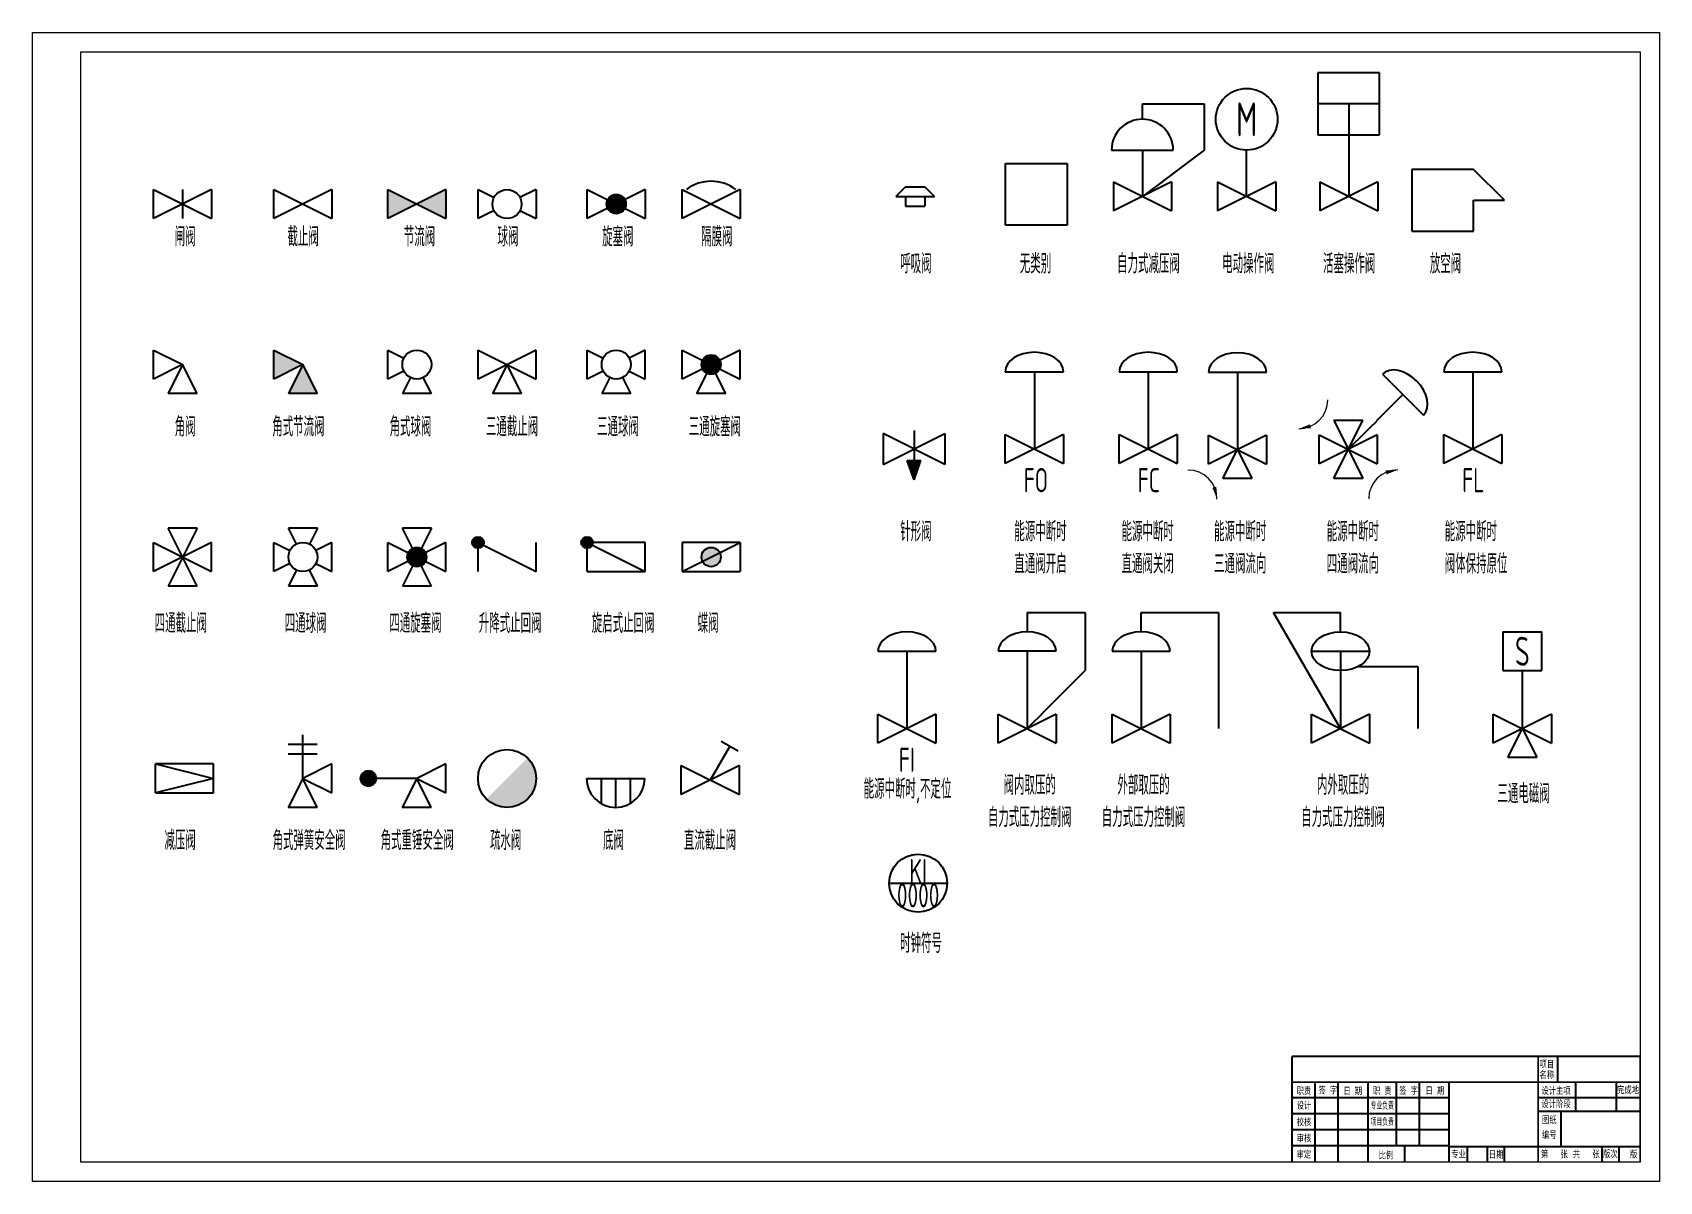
# Model space of a CAD drawing. Extents: x 2909 to 6527, y 1421 to 2016.
# Drawn here: x 3828 to 4669, y 1422 to 2016 of the extents above; entities that cross this region are included whole.
import ezdxf
from ezdxf.enums import TextEntityAlignment as Align

# ---------------------------------------------------------------- set-up
doc = ezdxf.new("R2010")
doc.units = 0
doc.layers.add('THIN_LINE', color=1, linetype='Continuous')
doc.layers.add('文本层', color=3, linetype='Continuous', lineweight=18)
doc.layers.add('细实线', color=7, linetype='Continuous', lineweight=18)
doc.styles.add('HGCAD', font='gbenor.shx', dxfattribs={"width": 0.75, "bigfont": 'gbcbig.shx'})
doc.styles.add('TQ', font='', dxfattribs={"width": 0.75})
doc.styles.get('TQ').set_extended_font_data('SimSun')

# ---------------------------------------------------------------- blocks, each defined once
blk = doc.blocks.new('#HGCAD~PID~FM~001')
at = {"color": 250}
blk.add_wipeout([(-3, -1.5), (-3, 1.5), (3, 1.5), (3, -1.5)], dxfattribs=at)
at = {"color": 1}
for p, q in [((-3, 1.5), (3, -1.5)), ((3, 1.5), (-3, -1.5)), ((-3, -1.5), (-3, 1.5)), ((0, 1.5), (0, -1.5)), ((3, 1.5), (3, -1.5))]:
    blk.add_line(p, q, dxfattribs=at)
blk = doc.blocks.new('#HGCAD~PID~FM~002')
at = {"color": 250}
blk.add_wipeout([(-3, -1.5), (-3, 1.5), (3, 1.5), (3, -1.5)], dxfattribs=at)
at = {"color": 1}
for p, q in [((-3, 1.5), (3, -1.5)), ((3, 1.5), (-3, -1.5)), ((-3, -1.5), (-3, 1.5)), ((3, 1.5), (3, -1.5))]:
    blk.add_line(p, q, dxfattribs=at)
blk = doc.blocks.new('#HGCAD~PID~FM~003')
at = {"color": 250}
blk.add_wipeout([(-3, -1.5), (-3, 1.5), (3, 1.5), (3, -1.5)], dxfattribs=at)
h = blk.add_hatch(color=1)
h.paths.add_polyline_path([(3, 1.5), (0.21, 0.1, -0.116434), (0.23, 0, -0.116434), (0.21, -0.1), (3, -1.5)])
h.paths.add_polyline_path([(-3, 1.5), (-3, -1.5), (-0.21, -0.1, -0.116434), (-0.23, 0, -0.116434), (-0.21, 0.1)])
h.paths.add_polyline_path([(0, 0), (-0.21, 0.1, 0.116434), (-0.23, 0, 0.116434), (-0.21, -0.1)])
h.paths.add_polyline_path([(0.21, 0.1), (0, 0), (0.21, -0.1, 0.116434), (0.23, 0, 0.116434)])
at = {"color": 1}
for p, q in [((-3, 1.5), (3, -1.5)), ((3, 1.5), (-3, -1.5)), ((-3, -1.5), (-3, 1.5)), ((3, 1.5), (3, -1.5))]:
    blk.add_line(p, q, dxfattribs=at)
blk = doc.blocks.new('#HGCAD~PID~FM~004')
at = {"color": 250}
blk.add_wipeout([(-3, -1.5), (-3, 1.5), (3, 1.5), (3, -1.5)], dxfattribs=at)
at = {"color": 1}
for p, q in [((-3, 1.5), (-1.34, 0.67)), ((-3, -1.5), (-3, 1.5)), ((3, 1.5), (1.34, 0.67)), ((3, 1.5), (3, -1.5)), ((-1.34, -0.67), (-3, -1.5)), ((1.34, -0.67), (3, -1.5))]:
    blk.add_line(p, q, dxfattribs=at)
blk.add_circle((0, 0), 1.5, dxfattribs=at)
blk = doc.blocks.new('#HGCAD~PID~FM~005')
at = {"color": 250}
blk.add_wipeout([(-3, -1.5), (-3, 1.5), (3, 1.5), (3, -1.5)], dxfattribs=at)
h = blk.add_hatch(color=1)
h.paths.add_polyline_path([(0.89, 0.45, 0.618034), (-0.89, 0.45), (0, 0)])
h.paths.add_polyline_path([(0, 0), (0.89, -0.45, 0.116434), (1, 0, 0.116434), (0.89, 0.45)])
h.paths.add_polyline_path([(-0.89, 0.45, 0.116434), (-1, 0, 0.116434), (-0.89, -0.45), (0, 0)])
h.paths.add_polyline_path([(0, 0), (-0.89, -0.45, 0.618034), (0.89, -0.45)])
at = {"color": 1}
for p, q in [((-3, 1.5), (3, -1.5)), ((3, 1.5), (-3, -1.5)), ((-3, -1.5), (-3, 1.5)), ((3, 1.5), (3, -1.5))]:
    blk.add_line(p, q, dxfattribs=at)
blk.add_circle((0, 0), 1, dxfattribs=at)
blk = doc.blocks.new('#HGCAD~PID~FM~006')
at = {"color": 250}
blk.add_wipeout([(-3, -1.5), (3, -1.5), (3, 1.5), (-3, 1.5)], dxfattribs=at)
at = {"color": 1}
for p, q in [((-3, 1.5), (3, -1.5)), ((3, 1.5), (-3, -1.5)), ((-3, -1.5), (-3, 1.5)), ((3, 1.5), (3, -1.5))]:
    blk.add_line(p, q, dxfattribs=at)
blk.add_arc((0, -1.87), 4.23, 52.9917, 127.0083, dxfattribs=at)
blk = doc.blocks.new('#HGCAD~PID~FM~007')
at = {"color": 250}
blk.add_wipeout([(-3, -3), (1.5, -3), (0, 0), (-3, 1.5)], dxfattribs=at)
at = {"color": 1}
for p, q in [((-3, -1.5), (-3, 1.5)), ((-3, 1.5), (0, 0)), ((0, 0), (-3, -1.5)), ((0, 0), (-1.5, -3)), ((1.5, -3), (0, 0)), ((1.5, -3), (-1.5, -3))]:
    blk.add_line(p, q, dxfattribs=at)
blk = doc.blocks.new('#HGCAD~PID~FM~008')
at = {"color": 250}
blk.add_wipeout([(-3, -3), (1.5, -3), (0, 0), (-3, 1.5)], dxfattribs=at)
h = blk.add_hatch(color=1)
h.paths.add_polyline_path([(-3, 1.5), (-3, -1.5), (0, 0)])
h.paths.add_polyline_path([(-1.5, -3), (1.5, -3), (0, 0)])
at = {"color": 1}
for p, q in [((-3, -1.5), (-3, 1.5)), ((-3, 1.5), (0, 0)), ((0, 0), (-3, -1.5)), ((0, 0), (-1.5, -3)), ((1.5, -3), (0, 0)), ((1.5, -3), (-1.5, -3))]:
    blk.add_line(p, q, dxfattribs=at)
blk = doc.blocks.new('#HGCAD~PID~FM~009')
at = {"color": 250}
blk.add_wipeout([(-3, -3), (1.5, -3), (1.5, 1.5), (-3, 1.5)], dxfattribs=at)
at = {"color": 1}
for p, q in [((-3, -1.5), (-3, 1.5)), ((-3, 1.5), (-1.34, 0.67)), ((-1.34, -0.67), (-3, -1.5)), ((-0.67, -1.34), (-1.5, -3)), ((1.5, -3), (0.67, -1.34)), ((1.5, -3), (-1.5, -3))]:
    blk.add_line(p, q, dxfattribs=at)
blk.add_circle((0, 0), 1.5, dxfattribs=at)
blk = doc.blocks.new('#HGCAD~PID~FM~010')
at = {"color": 250}
blk.add_wipeout([(-3, -3), (3, -3), (3, 1.5), (-3, 1.5)], dxfattribs=at)
at = {"color": 1}
for p, q in [((-3, -1.5), (-3, 1.5)), ((-3, 1.5), (3, -1.5)), ((3, 1.5), (-3, -1.5)), ((0, 0), (-1.5, -3)), ((3, -1.5), (3, 1.5)), ((1.5, -3), (0, 0)), ((1.5, -3), (-1.5, -3))]:
    blk.add_line(p, q, dxfattribs=at)
blk = doc.blocks.new('#HGCAD~PID~FM~011')
at = {"color": 250}
blk.add_wipeout([(-3, -3), (3, -3), (3, 1.5), (-3, 1.5)], dxfattribs=at)
at = {"color": 1}
for p, q in [((-3, -1.5), (-3, 1.5)), ((-3, 1.5), (-1.34, 0.67)), ((3, 1.5), (1.34, 0.67)), ((3, -1.5), (3, 1.5)), ((-1.34, -0.67), (-3, -1.5)), ((-0.67, -1.34), (-1.5, -3)), ((1.5, -3), (0.67, -1.34)), ((1.34, -0.67), (3, -1.5)), ((1.5, -3), (-1.5, -3))]:
    blk.add_line(p, q, dxfattribs=at)
blk.add_circle((0, 0), 1.5, dxfattribs=at)
blk = doc.blocks.new('#HGCAD~PID~FM~012')
at = {"color": 250}
blk.add_wipeout([(-3, -3), (3, -3), (3, 1.5), (-3, 1.5)], dxfattribs=at)
h = blk.add_hatch(color=1)
h.paths.add_polyline_path([(0.89, 0.45, 0.618034), (-0.89, 0.45), (0, 0)])
h.paths.add_polyline_path([(0, 0), (-0.89, 0.45, 0.116434), (-1, 0, 0.116434), (-0.89, -0.45)])
h.paths.add_polyline_path([(0, 0), (0.89, -0.45, 0.116434), (1, 0, 0.116434), (0.89, 0.45)])
h.paths.add_polyline_path([(0, 0), (0.45, -0.89, 0.162278), (0.89, -0.45)])
h.paths.add_polyline_path([(0, 0), (-0.45, -0.89, 0.236068), (0.45, -0.89)])
h.paths.add_polyline_path([(0, 0), (-0.89, -0.45, 0.162278), (-0.45, -0.89)])
at = {"color": 1}
for p, q in [((-3, -1.5), (-3, 1.5)), ((3, 1.5), (-3, -1.5)), ((-3, 1.5), (3, -1.5)), ((3, -1.5), (3, 1.5)), ((0, 0), (-1.5, -3)), ((1.5, -3), (0, 0)), ((1.5, -3), (-1.5, -3))]:
    blk.add_line(p, q, dxfattribs=at)
blk.add_circle((0, 0), 1, dxfattribs=at)
blk = doc.blocks.new('#HGCAD~PID~FM~013')
at = {"color": 250}
blk.add_wipeout([(-3, -3), (3, -3), (3, 3), (-3, 3)], dxfattribs=at)
at = {"color": 1}
for p, q in [((1.5, 3), (-1.5, -3)), ((1.5, -3), (-1.5, 3)), ((1.5, 3), (-1.5, 3)), ((-3, -1.5), (-3, 1.5)), ((-3, 1.5), (3, -1.5)), ((3, 1.5), (-3, -1.5)), ((3, -1.5), (3, 1.5)), ((1.5, -3), (-1.5, -3))]:
    blk.add_line(p, q, dxfattribs=at)
blk = doc.blocks.new('#HGCAD~PID~FM~014')
at = {"color": 250}
blk.add_wipeout([(-3, -3), (3, -3), (3, 3), (-3, 3)], dxfattribs=at)
at = {"color": 1}
for p, q in [((-0.67, 1.34), (-1.5, 3)), ((1.5, 3), (-1.5, 3)), ((1.5, 3), (0.67, 1.34)), ((-3, -1.5), (-3, 1.5)), ((-3, 1.5), (-1.34, 0.67)), ((3, 1.5), (1.34, 0.67)), ((3, -1.5), (3, 1.5)), ((-1.34, -0.67), (-3, -1.5)), ((-0.67, -1.34), (-1.5, -3)), ((1.5, -3), (0.67, -1.34)), ((1.34, -0.67), (3, -1.5)), ((1.5, -3), (-1.5, -3))]:
    blk.add_line(p, q, dxfattribs=at)
blk.add_circle((0, 0), 1.5, dxfattribs=at)
blk = doc.blocks.new('#HGCAD~PID~FM~015')
at = {"color": 250}
blk.add_wipeout([(-3, -3), (3, -3), (3, 3), (-3, 3)], dxfattribs=at)
h = blk.add_hatch(color=1)
h.paths.add_polyline_path([(0, 0), (0.89, 0.45, 0.162278), (0.45, 0.89)])
h.paths.add_polyline_path([(0.45, 0.89, 0.236068), (-0.45, 0.89), (0, 0)])
h.paths.add_polyline_path([(-0.45, 0.89, 0.162278), (-0.89, 0.45), (0, 0)])
h.paths.add_polyline_path([(0, 0), (-0.89, 0.45, 0.116434), (-1, 0, 0.116434), (-0.89, -0.45)])
h.paths.add_polyline_path([(-0.45, -0.89, 0.236068), (0.45, -0.89), (0, 0)])
h.paths.add_polyline_path([(0.89, -0.45, 0.116434), (1, 0, 0.116434), (0.89, 0.45), (0, 0)])
h.paths.add_polyline_path([(0.45, -0.89, 0.162278), (0.89, -0.45), (0, 0)])
h.paths.add_polyline_path([(0, 0), (-0.89, -0.45, 0.162278), (-0.45, -0.89)])
at = {"color": 1}
for p, q in [((1.5, 3), (-1.5, -3)), ((1.5, -3), (-1.5, 3)), ((1.5, 3), (-1.5, 3)), ((-3, -1.5), (-3, 1.5)), ((-3, 1.5), (3, -1.5)), ((3, 1.5), (-3, -1.5)), ((3, -1.5), (3, 1.5)), ((1.5, -3), (-1.5, -3))]:
    blk.add_line(p, q, dxfattribs=at)
blk.add_circle((0, 0), 1, dxfattribs=at)
blk = doc.blocks.new('#HGCAD~PID~FM~016')
at = {"color": 250}
blk.add_wipeout([(-3, -1.5), (3, -1.5), (3, 1.5), (-3, 1.5)], dxfattribs=at)
h = blk.add_hatch(color=1)
h.paths.add_polyline_path([(-3, 1.5), (-2.46, 1.23, 0.116434), (-2.4, 1.5, 1), (-3.6, 1.5, 0.414214), (-3, 0.9)])
h.paths.add_polyline_path([(-3, 1.5), (-3, 0.9, 0.284079), (-2.46, 1.23)], flags=17)
at = {"color": 1}
for p, q in [((-3, -1.5), (-3, 1.5)), ((-3, 1.5), (3, -1.5)), ((3, -1.5), (3, 1.5))]:
    blk.add_line(p, q, dxfattribs=at)
blk.add_circle((-3, 1.5), 0.6, dxfattribs=at)
blk = doc.blocks.new('#HGCAD~PID~FM~017')
at = {"color": 250}
blk.add_wipeout([(-3, -1.5), (3, -1.5), (3, 1.5), (-3.01, 1.49)], dxfattribs=at)
h = blk.add_hatch(color=1)
h.paths.add_polyline_path([(-3.01, 1.5), (-2.47, 1.23, 0.116338), (-2.41, 1.5, 1), (-3.61, 1.5, 0.414781), (-3, 0.9)])
h.paths.add_polyline_path([(-3.01, 1.5), (-3, 0.9, 0.283658), (-2.47, 1.23)], flags=17)
at = {"color": 1}
for p, q in [((-3, -1.5), (-3.01, 1.5)), ((-3.01, 1.5), (3, -1.5)), ((2.99, 1.5), (-3.01, 1.5)), ((3, -1.5), (2.99, 1.5)), ((-3, -1.5), (3, -1.5))]:
    blk.add_line(p, q, dxfattribs=at)
blk.add_circle((-3.01, 1.5), 0.6, dxfattribs=at)
blk = doc.blocks.new('#HGCAD~PID~FM~018')
at = {"color": 250}
blk.add_wipeout([(-3, -1.5), (-3, 1.5), (3, 1.5), (3, -1.5)], dxfattribs=at)
h = blk.add_hatch(color=1)
h.paths.add_polyline_path([(-0.89, -0.45, 0.791418), (1, 0, 0.116434), (0.89, 0.45)])
h.paths.add_polyline_path([(-1, 0, 0.116434), (-0.89, -0.45), (0.89, 0.45, 0.791418)])
at = {"color": 1}
for p, q in [((-3, -1.5), (3, 1.5)), ((-3, 1.5), (-3, -1.5)), ((3, 1.5), (-3, 1.5)), ((3, 1.5), (3, -1.5)), ((-3, -1.5), (3, -1.5))]:
    blk.add_line(p, q, dxfattribs=at)
blk.add_circle((0, 0), 1, dxfattribs=at)
blk = doc.blocks.new('#HGCAD~PID~FM~019')
at = {"color": 250}
blk.add_wipeout([(-3, -1.5), (3, -1.5), (3, 1.5), (-3, 1.5)], dxfattribs=at)
at = {"color": 1}
for p, q in [((-3, -1.5), (-3, 1.5)), ((3, 1.5), (-3, 1.5)), ((-3, 1.5), (3, 0)), ((3, 0), (-3, -1.5)), ((3, -1.5), (3, 1.5)), ((-3, -1.5), (3, -1.5))]:
    blk.add_line(p, q, dxfattribs=at)
blk = doc.blocks.new('#HGCAD~PID~FM~020')
at = {"color": 1}
for p, q in [((1.5, 3.5), (-1.5, 3.5)), ((1.5, 2.5), (-1.5, 2.5))]:
    blk.add_line(p, q, dxfattribs=at)
at = {"color": 250}
blk.add_wipeout([(-1.5, -3), (3, -3), (3, 1.5), (0, 0)], dxfattribs=at)
at = {"color": 1}
for p, q in [((0, 0), (0, 4.5)), ((0, 0), (-1.5, -3)), ((3, 1.5), (0, 0)), ((3, -1.5), (3, 1.5)), ((1.5, -3), (0, 0)), ((0, 0), (3, -1.5)), ((1.5, -3), (-1.5, -3))]:
    blk.add_line(p, q, dxfattribs=at)
blk = doc.blocks.new('#HGCAD~PID~FM~021')
blk.add_hatch(color=1).paths.add_polyline_path([(-5.8, 0, 1), (-4.2, 0, 1)])
at = {"color": 1}
blk.add_circle((-5, 0), 0.8, dxfattribs=at)
at = {"color": 250}
blk.add_wipeout([(-1.5, -3), (3, -3), (3, 1.5), (0, 0)], dxfattribs=at)
at = {"color": 1}
for p, q in [((0, 0), (-4.2, 0)), ((0, 0), (-1.5, -3)), ((3, 1.5), (0, 0)), ((1.5, -3), (0, 0)), ((0, 0), (3, -1.5)), ((3, -1.5), (3, 1.5)), ((1.5, -3), (-1.5, -3))]:
    blk.add_line(p, q, dxfattribs=at)
blk = doc.blocks.new('#HGCAD~PID~FM~022')
at = {"color": 250}
blk.add_wipeout([(-3, -3), (3, -3), (3, 3), (-3, 3)], dxfattribs=at)
blk.add_hatch(color=1).paths.add_polyline_path([(3, 0, 0.198912), (2.12, 2.12), (-2.12, -2.12, 0.668179)])
at = {"color": 1}
blk.add_circle((0, 0), 3, dxfattribs=at)
blk = doc.blocks.new('#HGCAD~PID~FM~023')
at = {"color": 250}
blk.add_wipeout([(-3, 0), (3, 0), (3, -3), (-3, -3)], dxfattribs=at)
at = {"color": 1}
for p, q in [((-3, 0), (3, 0)), ((-1.5, 0), (-1.5, -2.6)), ((0, 0), (0, -3)), ((1.5, 0), (1.5, -2.6))]:
    blk.add_line(p, q, dxfattribs=at)
blk.add_arc((0, 0), 3, 180, 0, dxfattribs=at)
blk = doc.blocks.new('#HGCAD~PID~FM~024')
at = {"color": 1}
blk.add_line((2.87, 2.96), (1.13, 3.96), dxfattribs=at)
at = {"color": 250}
blk.add_wipeout([(-3, -1.5), (3, -1.5), (3, 1.5), (-3, 1.5)], dxfattribs=at)
at = {"color": 1}
for p, q in [((0, 0), (2, 3.46)), ((3, 1.5), (-3, -1.5)), ((-3, 1.5), (3, -1.5)), ((-3, -1.5), (-3, 1.5)), ((3, -1.5), (3, 1.5))]:
    blk.add_line(p, q, dxfattribs=at)
blk = doc.blocks.new('#HGCAD~PID~FM~025')
at = {"color": 250}
blk.add_wipeout([(-1, 0), (1, 0), (1, 2), (-1, 2)], dxfattribs=at)
at = {"color": 1}
for p, q in [((-1, 2), (-2, 1)), ((-1, 2), (1, 2)), ((1, 2), (2, 1)), ((-2, 1), (2, 1)), ((-1, 1), (-1, 0)), ((-1, 0), (1, 0)), ((1, 1), (1, 0))]:
    blk.add_line(p, q, dxfattribs=at)
blk = doc.blocks.new('#HGCAD~PID~FM~026')
at = {"color": 250}
blk.add_wipeout([(-3.19, -3.19), (3.19, -3.19), (3.19, 3.19), (-3.19, 3.19)], dxfattribs=at)
at = {"color": 1}
for p, q in [((-3.19, 3.19), (3.19, 3.19)), ((-3.19, -3.19), (-3.19, 3.19)), ((3.19, 3.19), (3.19, -3.19)), ((3.19, -3.19), (-3.19, -3.19))]:
    blk.add_line(p, q, dxfattribs=at)
blk = doc.blocks.new('#HGCAD~PID~FM~027')
at = {"color": 1}
for p, q in [((0, 9.57), (6.38, 9.57)), ((0, 7.98), (0, 9.57)), ((6.38, 9.57), (6.38, 4.79)), ((-3.19, 4.79), (3.19, 4.79))]:
    blk.add_line(p, q, dxfattribs=at)
blk.add_arc((0, 4.79), 3.19, 0, 180, dxfattribs=at)
at = {"color": 250}
blk.add_wipeout([(-3, -1.5), (3, -1.5), (3, 1.5), (-3, 1.5)], dxfattribs=at)
at = {"color": 1}
for p, q in [((6.38, 4.79), (0, 0)), ((0, 4.79), (0, 0)), ((-3, 1.5), (3, -1.5)), ((3, 1.5), (-3, -1.5)), ((-3, 1.5), (-3, -1.5)), ((3, 1.5), (3, -1.5))]:
    blk.add_line(p, q, dxfattribs=at)
blk = doc.blocks.new('#HGCAD~PID~FM~028')
at = {"color": 1}
blk.add_circle((0, 7.98), 3.19, dxfattribs=at)
at = {"color": 1, "style": 'HGCAD', "width": 0.75, "flags": 8}
blk.add_attdef('M', text='', height=3.5, dxfattribs=at).set_placement((0, 7.98), align=Align.MIDDLE)
at = {"color": 250}
blk.add_wipeout([(-3, -1.5), (3, -1.5), (3, 1.5), (-3, 1.5)], dxfattribs=at)
at = {"color": 1}
for p, q in [((0, 0), (0, 4.79)), ((-3, 1.5), (3, -1.5)), ((3, 1.5), (-3, -1.5)), ((-3, 1.5), (-3, -1.5)), ((3, 1.5), (3, -1.5))]:
    blk.add_line(p, q, dxfattribs=at)
blk = doc.blocks.new('#HGCAD~PID~FM~029')
at = {"color": 1}
for p, q in [((3.19, 12.77), (-3.19, 12.77)), ((-3.19, 12.77), (-3.19, 6.38)), ((3.19, 6.38), (3.19, 12.77)), ((3.19, 9.57), (-3.19, 9.57)), ((-3.19, 6.38), (3.19, 6.38))]:
    blk.add_line(p, q, dxfattribs=at)
at = {"color": 250}
blk.add_wipeout([(-3, -1.5), (3, -1.5), (3, 1.5), (-3, 1.5)], dxfattribs=at)
at = {"color": 1}
for p, q in [((0, 9.57), (0, 0)), ((-3, 1.5), (3, -1.5)), ((3, 1.5), (-3, -1.5)), ((-3, 1.5), (-3, -1.5)), ((3, 1.5), (3, -1.5))]:
    blk.add_line(p, q, dxfattribs=at)
blk = doc.blocks.new('#HGCAD~PID~FM~030')
at = {"color": 250}
blk.add_wipeout([(-3.19, 0), (3.19, 0), (3.19, 6.38), (-3.19, 6.38)], dxfattribs=at)
at = {"color": 1}
for p, q in [((-3.19, 6.38), (-3.19, 0)), ((3.19, 6.38), (-3.19, 6.38)), ((6.38, 3.19), (3.19, 6.38)), ((3.19, 3.19), (6.38, 3.19)), ((3.19, 0), (3.19, 3.19)), ((-3.19, 0), (3.19, 0))]:
    blk.add_line(p, q, dxfattribs=at)
blk = doc.blocks.new('#HGCAD~PID~FM~031')
at = {"color": 250}
blk.add_wipeout([(-3.19, 1.6), (-3.19, -1.6), (3.19, -1.6), (3.19, 1.6)], dxfattribs=at)
blk.add_hatch(color=1).paths.add_polyline_path([(-0.7, -1.2), (0, -3.19), (0.7, -1.2)])
at = {"color": 1}
for p, q in [((0, 1.91), (0, -1.2)), ((-3.19, -1.6), (3.19, 1.6)), ((3.19, -1.6), (-3.19, 1.6)), ((-3.19, 1.6), (-3.19, -1.6)), ((3.19, 1.6), (3.19, -1.6)), ((-0.7, -1.2), (0.7, -1.2)), ((0, -3.19), (-0.7, -1.2)), ((0, -3.19), (0.7, -1.2))]:
    blk.add_line(p, q, dxfattribs=at)
blk = doc.blocks.new('#HGCAD~PID~FM~032')
at = {"color": 1}
blk.add_line((-3, 8), (3, 8), dxfattribs=at)
blk.add_ellipse((0, 8), major_axis=(-3, 0), ratio=0.666667, start_param=3.141593, end_param=6.283185, dxfattribs=at)
at = {"color": 250}
blk.add_wipeout([(-3, 1.5), (3, 1.5), (3, -1.5), (-3, -1.5)], dxfattribs=at).dxf.layer = '细实线'
at = {"color": 1}
for p, q in [((0, 8), (0, 0)), ((-3, 1.5), (3, -1.5)), ((3, 1.5), (-3, -1.5)), ((-3, -1.5), (-3, 1.5)), ((3, 1.5), (3, -1.5))]:
    blk.add_line(p, q, dxfattribs=at)
at = {"color": 1, "insert": (-1.1, -1.97), "char_height": 2.5, "width": 4.6574, "attachment_point": 1, "style": 'HGCAD'}
blk.add_mtext('FO', dxfattribs=at)
blk = doc.blocks.new('#HGCAD~PID~FM~033')
at = {"color": 1}
blk.add_line((-3, 8), (3, 8), dxfattribs=at)
blk.add_ellipse((0, 8), major_axis=(-3, 0), ratio=0.666667, start_param=3.141593, end_param=6.283185, dxfattribs=at)
at = {"color": 250}
blk.add_wipeout([(-3, -1.5), (3, -1.5), (3, 1.5), (-3, 1.5)], dxfattribs=at).dxf.layer = '细实线'
at = {"color": 1}
for p, q in [((0, 8), (0, 0)), ((-3, 1.5), (3, -1.5)), ((3, 1.5), (-3, -1.5)), ((-3, -1.5), (-3, 1.5)), ((3, 1.5), (3, -1.5))]:
    blk.add_line(p, q, dxfattribs=at)
at = {"color": 1, "insert": (-1.1, -1.97), "char_height": 2.5, "width": 4.6574, "attachment_point": 1, "style": 'HGCAD'}
blk.add_mtext('FC', dxfattribs=at)
blk = doc.blocks.new('#HGCAD~PID~FM~034')
at = {"color": 1}
blk.add_line((-3, 8), (3, 8), dxfattribs=at)
blk.add_ellipse((0, 8), major_axis=(-3, 0), ratio=0.666667, start_param=3.141593, end_param=6.283185, dxfattribs=at)
at = {"layer": '细实线'}
blk.add_solid([(-2.59, -3.94), (-2.18, -3.86), (-2.12, -5.12)], dxfattribs=at)
at = {"color": 250}
blk.add_wipeout([(-3, 1.5), (3, 1.5), (3, -3), (-3, -3)], dxfattribs=at).dxf.layer = '细实线'
at = {"color": 1}
for p, q in [((0, 8), (0, 0)), ((-3, 1.5), (3, -1.5)), ((3, 1.5), (-3, -1.5)), ((-3, -1.5), (-3, 1.5)), ((-1.5, -3), (0, 0)), ((0, 0), (1.5, -3)), ((3, 1.5), (3, -1.5)), ((1.5, -3), (-1.5, -3))]:
    blk.add_line(p, q, dxfattribs=at)
at = {"layer": '细实线'}
blk.add_arc((-5.12, -5.12), 3, 0, 90, dxfattribs=at)
blk = doc.blocks.new('#HGCAD~PID~FM~035')
at = {"layer": '细实线'}
for points in [[(-3.94, 2.59), (-3.86, 2.18), (-5.12, 2.12)], [(3.94, -2.59), (3.86, -2.18), (5.12, -2.12)]]:
    blk.add_solid(points, dxfattribs=at)
at = {"color": 250}
blk.add_wipeout([(-3, -3), (3, -3), (3, 3), (-3, 3)], dxfattribs=at).dxf.layer = '细实线'
at = {"color": 1}
for p, q in [((3.54, 7.78), (7.78, 3.54)), ((5.66, 5.66), (0, 0)), ((-1.5, -3), (1.5, 3)), ((-1.5, 3), (1.5, -3)), ((-1.5, 3), (1.5, 3)), ((-3, 1.5), (3, -1.5)), ((3, 1.5), (-3, -1.5)), ((-3, -1.5), (-3, 1.5)), ((3, 1.5), (3, -1.5)), ((1.5, -3), (-1.5, -3))]:
    blk.add_line(p, q, dxfattribs=at)
blk.add_ellipse((5.66, 5.66), major_axis=(-2.12, 2.12), ratio=0.666667, start_param=3.141593, end_param=6.283185, dxfattribs=at)
at = {"layer": '细实线'}
for centre, start, end in [((-5.12, 5.12), 270, 0), ((5.12, -5.12), 90, 180)]:
    blk.add_arc(centre, 3, start, end, dxfattribs=at)
blk = doc.blocks.new('#HGCAD~PID~FM~036')
at = {"color": 1}
blk.add_line((-3, 8), (3, 8), dxfattribs=at)
blk.add_ellipse((0, 8), major_axis=(-3, 0), ratio=0.666667, start_param=3.141593, end_param=6.283185, dxfattribs=at)
at = {"color": 250}
blk.add_wipeout([(-3, -1.5), (3, -1.5), (3, 1.5), (-3, 1.5)], dxfattribs=at).dxf.layer = '细实线'
at = {"color": 1}
for p, q in [((0, 8), (0, 0)), ((-3, 1.5), (3, -1.5)), ((3, 1.5), (-3, -1.5)), ((-3, -1.5), (-3, 1.5)), ((-3, 1.5), (3, -1.5)), ((3, 1.5), (-3, -1.5)), ((-3, -1.5), (-3, 1.5)), ((3, 1.5), (3, -1.5)), ((3, 1.5), (3, -1.5))]:
    blk.add_line(p, q, dxfattribs=at)
at = {"color": 1, "insert": (-1.1, -1.97), "char_height": 2.5, "width": 4.6574, "attachment_point": 1, "style": 'HGCAD'}
blk.add_mtext('FL', dxfattribs=at)
blk = doc.blocks.new('#HGCAD~PID~FM~037')
at = {"color": 1}
blk.add_line((-3, 8), (3, 8), dxfattribs=at)
blk.add_ellipse((0, 8), major_axis=(-3, 0), ratio=0.666667, start_param=3.141593, end_param=6.283185, dxfattribs=at)
at = {"color": 250}
blk.add_wipeout([(-3, -1.5), (3, -1.5), (3, 1.5), (-3, 1.5)], dxfattribs=at).dxf.layer = '细实线'
at = {"color": 1}
for p, q in [((0, 8), (0, 0)), ((-3, 1.5), (3, -1.5)), ((3, 1.5), (-3, -1.5)), ((-3, -1.5), (-3, 1.5)), ((-3, 1.5), (3, -1.5)), ((3, 1.5), (-3, -1.5)), ((-3, -1.5), (-3, 1.5)), ((3, 1.5), (3, -1.5)), ((3, 1.5), (3, -1.5))]:
    blk.add_line(p, q, dxfattribs=at)
at = {"color": 1, "insert": (-0.84, -1.97), "char_height": 2.5, "width": 4.6574, "attachment_point": 1, "style": 'HGCAD'}
blk.add_mtext('FI', dxfattribs=at)
blk = doc.blocks.new('#HGCAD~PID~FM~038')
at = {"color": 1}
for p, q in [((0, 12), (0, 10)), ((0, 12), (6, 12)), ((6, 12), (6, 6)), ((3, 8), (-3, 8))]:
    blk.add_line(p, q, dxfattribs=at)
blk.add_ellipse((0, 8), major_axis=(-3, 0), ratio=0.666667, start_param=3.141593, end_param=6.283185, dxfattribs=at)
at = {"color": 250}
blk.add_wipeout([(-3, -1.5), (-3, 1.5), (3, 1.5), (3, -1.5)], dxfattribs=at).dxf.layer = '细实线'
at = {"color": 1}
for p, q in [((0, 8), (0, 0)), ((0, 0), (6, 6)), ((-3, 1.5), (3, -1.5)), ((3, 1.5), (-3, -1.5)), ((-3, -1.5), (-3, 1.5)), ((-3, 1.5), (3, -1.5)), ((3, 1.5), (-3, -1.5)), ((-3, -1.5), (-3, 1.5)), ((3, 1.5), (3, -1.5)), ((3, 1.5), (3, -1.5))]:
    blk.add_line(p, q, dxfattribs=at)
blk = doc.blocks.new('#HGCAD~PID~FM~039')
at = {"color": 1}
for p, q in [((0, 10), (0, 12)), ((0, 12), (8, 12)), ((8, 12), (8, 0)), ((-3, 8), (3, 8))]:
    blk.add_line(p, q, dxfattribs=at)
blk.add_ellipse((0, 8), major_axis=(-3, 0), ratio=0.666667, start_param=3.141593, end_param=6.283185, dxfattribs=at)
at = {"color": 250}
blk.add_wipeout([(-3, -1.5), (-3, 1.5), (3, 1.5), (3, -1.5)], dxfattribs=at).dxf.layer = '细实线'
at = {"color": 1}
for p, q in [((0, 8), (0, 0)), ((-3, 1.5), (3, -1.5)), ((3, 1.5), (-3, -1.5)), ((-3, -1.5), (-3, 1.5)), ((-3, 1.5), (3, -1.5)), ((3, 1.5), (-3, -1.5)), ((-3, -1.5), (-3, 1.5)), ((3, 1.5), (3, -1.5)), ((3, 1.5), (3, -1.5))]:
    blk.add_line(p, q, dxfattribs=at)
blk = doc.blocks.new('#HGCAD~PID~FM~040')
at = {"color": 1}
for p, q in [((-6.93, 12), (0, 12)), ((0, 10), (0, 12)), ((-3, 8), (3, 8)), ((1.88, 6.44), (8, 6.44)), ((8, 6.44), (8, 0))]:
    blk.add_line(p, q, dxfattribs=at)
blk.add_ellipse((0, 8), major_axis=(-3, 0), ratio=0.666667, dxfattribs=at)
at = {"color": 250}
blk.add_wipeout([(-3, -1.5), (3, -1.5), (3, 1.5), (-3, 1.5)], dxfattribs=at).dxf.layer = '细实线'
at = {"color": 1}
for p, q in [((0, 0), (-6.93, 12)), ((0, 8), (0, 0)), ((-3, 1.5), (3, -1.5)), ((3, 1.5), (-3, -1.5)), ((-3, -1.5), (-3, 1.5)), ((-3, 1.5), (3, -1.5)), ((3, 1.5), (-3, -1.5)), ((-3, -1.5), (-3, 1.5)), ((3, 1.5), (3, -1.5)), ((3, 1.5), (3, -1.5))]:
    blk.add_line(p, q, dxfattribs=at)
blk = doc.blocks.new('#HGCAD~PID~FM~041')
at = {"color": 1}
for p, q in [((-2, 10), (-2, 6)), ((-2, 10), (2, 10)), ((2, 6), (2, 10)), ((-2, 6), (2, 6))]:
    blk.add_line(p, q, dxfattribs=at)
at = {"color": 1, "style": 'HGCAD', "width": 0.75}
blk.add_text('S', height=3, dxfattribs=at).set_placement((0, 8), align=Align.MIDDLE)
at = {"color": 250}
blk.add_wipeout([(-3, 1.5), (3, 1.5), (3, -3), (-3, -3)], dxfattribs=at).dxf.layer = '细实线'
at = {"color": 1}
for p, q in [((0, 0), (0, 6)), ((-3, 1.5), (3, -1.5)), ((3, 1.5), (-3, -1.5)), ((-3, -1.5), (-3, 1.5)), ((-1.5, -3), (0, 0)), ((3, 1.5), (3, -1.5)), ((0, 0), (1.5, -3)), ((1.5, -3), (-1.5, -3))]:
    blk.add_line(p, q, dxfattribs=at)
blk = doc.blocks.new('#HGCAD~PID~FM~042')
at = {"color": 250}
blk.add_wipeout([(-3, -3), (3, -3), (3, 3), (-3, 3)], dxfattribs=at).dxf.layer = '细实线'
at = {"color": 1}
blk.add_line((-3, 0), (3, 0), dxfattribs=at)
blk.add_circle((0, 0), 3, dxfattribs=at)
at = {"color": 1, "style": 'HGCAD', "width": 0.75}
blk.add_text('KI', height=2.5, dxfattribs=at).set_placement((0, 1.25), align=Align.MIDDLE)
blk.add_attdef('XX', text='', height=2.5, dxfattribs=at).set_placement((0, -1.25), align=Align.MIDDLE)
blk = doc.blocks.new('#HGCAD-TF-TK~A1H~HGCAD标准图框')
at = {"layer": '细实线', "color": 7}
blk.add_lwpolyline([(10, -10), (-831, -10), (-831, 584), (10, 584)], close=True, dxfattribs=at)
at = {"layer": '细实线', "color": 4}
blk.add_lwpolyline([(0, 0), (-806, 0), (-806, 574), (0, 574)], close=True, dxfattribs=at)

msp = doc.modelspace()

# ---------------------------------------------------------------- linework, layer by layer
for p, q in [((4616.33, 1473.73), (4616.33, 1487.06)), ((4490.93, 1432.39), (4490.93, 1473.73)), ((4502.87, 1432.39), (4502.87, 1473.73)), ((4518.31, 1432.39), (4518.31, 1473.73)), ((4518.31, 1432.39), (4518.31, 1473.73)), ((4532.98, 1440.73), (4532.98, 1473.73)), ((4544.91, 1440.73), (4544.91, 1473.73)), ((4560.31, 1432.39), (4560.31, 1473.73)), ((4625.45, 1473.73), (4625.45, 1458.73)), ((4646.53, 1473.73), (4646.53, 1458.73)), ((4478.93, 1465.73), (4560.31, 1465.73)), ((4606.18, 1465.73), (4606.12, 1465.73)), ((4606.18, 1465.73), (4658.93, 1465.73)), ((4606.18, 1458.73), (4658.93, 1458.73)), ((4617.93, 1458.73), (4617.93, 1440.39)), ((4537.13, 1440.73), (4537.13, 1432.39)), ((4560.31, 1440.39), (4658.93, 1440.39)), ((4569.52, 1440.39), (4569.52, 1432.39)), ((4579.93, 1440.39), (4579.93, 1432.39)), ((4588.68, 1440.34), (4588.68, 1432.39)), ((4639.07, 1440.39), (4639.07, 1432.39)), ((4648.01, 1440.39), (4648.01, 1432.39))]:
    msp.add_line(p, q)
for points, const_width in [([(4478.93, 1432.39), (4478.93, 1487.06)], 1.07), ([(4478.93, 1487.06), (4658.93, 1487.06)], 1), ([(4606.18, 1487.06), (4606.18, 1432.39)], 0.8), ([(4658.93, 1487.06), (4658.93, 1432.39)], 0.8), ([(4478.93, 1473.73), (4658.93, 1473.73)], 1), ([(4560.31, 1432.39), (4560.31, 1473.73)], 0.8)]:
    msp.add_lwpolyline(points, dxfattribs=dict(const_width=const_width))
for points in [[(4560.31, 1457.39), (4478.93, 1457.39)], [(4560.31, 1449.06), (4478.93, 1449.06)], [(4560.31, 1440.73), (4478.93, 1440.73)]]:
    msp.add_lwpolyline(points)

# ---------------------------------------------------------------- block references
at = {"color": 0, "xscale": 5, "yscale": 5, "zscale": 5}
for name, p in [('#HGCAD~PID~FM~001', (3905.51, 1927.7)), ('#HGCAD~PID~FM~002', (3967.69, 1927.7)), ('#HGCAD~PID~FM~003', (4026.59, 1927.7)), ('#HGCAD~PID~FM~004', (4073.21, 1927.7)), ('#HGCAD~PID~FM~005', (4129.65, 1927.7)), ('#HGCAD~PID~FM~006', (4178.73, 1927.7)), ('#HGCAD~PID~FM~025', (4284.2, 1926.65))]:
    msp.add_blockref(name, p, dxfattribs=at)
at = {"layer": 'THIN_LINE', "xscale": 5, "yscale": 5, "zscale": 5}
for name, p in [('#HGCAD~PID~FM~029', (4508.34, 1931.65)), ('#HGCAD~PID~FM~027', (4401.64, 1931.65)), ('#HGCAD~PID~FM~026', (4346.81, 1932.72)), ('#HGCAD~PID~FM~030', (4556.87, 1913.73)), ('#HGCAD~PID~FM~007', (3905.51, 1844.74)), ('#HGCAD~PID~FM~008', (3967.69, 1844.74)), ('#HGCAD~PID~FM~009', (4026.59, 1844.74)), ('#HGCAD~PID~FM~010', (4073.21, 1844.74)), ('#HGCAD~PID~FM~011', (4129.65, 1844.74)), ('#HGCAD~PID~FM~012', (4178.73, 1844.74)), ('#HGCAD~PID~FM~032', (4345.79, 1801.06)), ('#HGCAD~PID~FM~033', (4404.69, 1801.06)), ('#HGCAD~PID~FM~034', (4450.8, 1800.81)), ('#HGCAD~PID~FM~036', (4572.44, 1801.06)), ('#HGCAD~PID~FM~035', (4508.05, 1800.91)), ('#HGCAD~PID~FM~031', (4283.61, 1801.06)), ('#HGCAD~PID~FM~013', (3905.51, 1745.23)), ('#HGCAD~PID~FM~014', (3967.69, 1745.23)), ('#HGCAD~PID~FM~015', (4026.59, 1745.23)), ('#HGCAD~PID~FM~016', (4073.21, 1745.23)), ('#HGCAD~PID~FM~017', (4129.66, 1745.23)), ('#HGCAD~PID~FM~018', (4178.73, 1745.23)), ('#HGCAD~PID~FM~038', (4342.12, 1656.5)), ('#HGCAD~PID~FM~039', (4401.01, 1656.5)), ('#HGCAD~PID~FM~040', (4504.08, 1656.5)), ('#HGCAD~PID~FM~037', (4279.93, 1656.5)), ('#HGCAD~PID~FM~041', (4598.05, 1656.5)), ('#HGCAD~PID~FM~020', (3967.63, 1630.75)), ('#HGCAD~PID~FM~024', (4178.31, 1629.99)), ('#HGCAD~PID~FM~022', (4073.21, 1630.72)), ('#HGCAD~PID~FM~019', (3906.51, 1630.75)), ('#HGCAD~PID~FM~021', (4026.52, 1630.75)), ('#HGCAD~PID~FM~023', (4129.36, 1630.75))]:
    msp.add_blockref(name, p, dxfattribs=at)
for name, p, values in [('#HGCAD~PID~FM~028', (4455.54, 1931.65), {'M': 'M'}), ('#HGCAD~PID~FM~042', (4285.73, 1576.61), {'XX': '0000'})]:
    msp.add_blockref(name, p, dxfattribs=at).add_auto_attribs(values)

# ---------------------------------------------------------------- texts
at = {"style": 'TQ', "width": 0.75}
for s, p in [('项目', (4606.94, 1481.34)), ('名称', (4606.94, 1475.8)), ('第   张 ', (4607.63, 1434.8)), ('共   张 ', (4624.14, 1434.8))]:
    msp.add_text(s, height=3.6, dxfattribs=at).set_placement(p)
at = {"style": 'TQ'}
for s, width, p in [('签 字', 0.75, (4497.54, 1467.8)), ('签 字', 0.75, (4539.27, 1467.68)), ('完成地', 0.75, (4652.69, 1468.02)), ('职责', 0.75, (4485.16, 1467.49)), ('设计', 0.75, (4485.16, 1459.95)), ('日 期', 0.75, (4510.38, 1467.44)), ('专业负责', 0.6, (4525.62, 1459.95)), ('职 责', 0.75, (4525.62, 1467.49)), ('日 期', 0.75, (4552.8, 1467.62)), ('设计主项', 0.75, (4615.47, 1467.59)), ('设计阶段', 0.75, (4615.47, 1460.73)), ('校核', 0.75, (4485.16, 1451.38)), ('项目负责', 0.6, (4525.62, 1451.54)), ('图纸', 0.75, (4611.98, 1452.49)), ('审核', 0.75, (4485.16, 1443.01)), ('编号', 0.75, (4611.98, 1444.72)), ('审定', 0.75, (4485.13, 1434.64)), ('比例', 0.75, (4527.55, 1434.26)), ('专业', 0.75, (4565.13, 1434.77)), ('日期', 0.75, (4584.52, 1434.58)), ('版次', 0.75, (4643.53, 1434.92)), ('  版', 0.75, (4653.49, 1434.76))]:
    msp.add_text(s, height=3.6, dxfattribs=dict(at, width=width)).set_placement(p, align=Align.CENTER)
at = {"layer": '文本层', "char_height": 10, "width": 109.1654, "attachment_point": 1, "style": 'HGCAD'}
for s, insert in [('呼吸阀', (4276.47, 1901.85)), ('无类别', (4338.31, 1901.85)), ('自力式减压阀', (4388.57, 1901.85)), ('电动操作阀', (4442.88, 1901.85)), ('活塞操作阀', (4495.05, 1901.85)), ('放空阀', (4550.24, 1901.85)), ('角阀', (3901.41, 1817.56)), ('角式节流阀', (3951.84, 1817.56)), ('角式球阀', (4012.49, 1817.56)), ('三通截止阀', (4062.3, 1817.56)), ('三通球阀', (4119.78, 1817.56)), ('三通旋塞阀', (4167.16, 1817.56)), ('针形阀', (4276.47, 1763.37)), ('能源中断时\\P直通阀开启', (4335.46, 1763.37)), ('能源中断时\\P直通阀关闭', (4390.88, 1763.37)), ('能源中断时\\P三通阀流向', (4438.71, 1763.37)), ('能源中断时\\P四通阀流向', (4496.95, 1763.37)), ('能源中断时\\P阀体保持原位', (4557.94, 1763.37)), ('四通截止阀', (3891.06, 1715.98)), ('四通球阀', (3958.27, 1715.98)), ('四通旋塞阀', (4012.35, 1715.98)), ('升降式止回阀', (4058.63, 1715.98)), ('旋启式止回阀', (4117.02, 1715.98)), ('蝶阀', (4171.76, 1715.98)), ('  阀内取压的\\P自力式压力控制阀', (4321.77, 1632.31)), ('  外部取压的\\P自力式压力控制阀', (4380.63, 1632.31)), ('  内外取压的\\P自力式压力控制阀', (4483.74, 1632.31)), ('三通电磁阀', (4585.19, 1627.84)), ('减压阀', (3896.11, 1603.73)), ('角式弹簧安全阀', (3952, 1603.73)), ('角式重锤安全阀', (4007.87, 1603.73)), ('疏水阀', (4064.36, 1603.73)), ('底阀', (4122.88, 1603.73)), ('直流截止阀', (4164.64, 1603.73)), ('时钟符号', (4276.43, 1550.56))]:
    msp.add_mtext(s, dxfattribs=dict(at, insert=insert))

# ---------------------------------------------------------------- next in the draw order: block references
msp.add_blockref('#HGCAD-TF-TK~A1H~HGCAD标准图框', (4658.93, 1432.39))

# ---------------------------------------------------------------- next in the draw order: texts
for s, insert in [('闸阀', (3901.41, 1915.78)), ('截止阀', (3959.73, 1915.78)), ('节流阀', (4019.85, 1915.78)), ('球阀', (4068.32, 1915.78)), ('旋塞阀', (4122.37, 1915.78)), ('隔膜阀', (4173.54, 1915.78)), ('能源中断时,不定位', (4257.56, 1630.28))]:
    msp.add_mtext(s, dxfattribs=dict(at, insert=insert))

doc.saveas('drawing.dxf')
